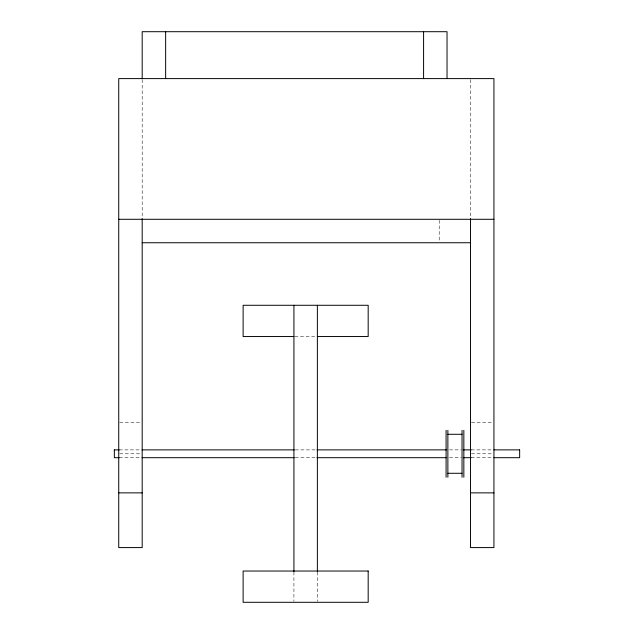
<?xml version="1.0" encoding="UTF-8"?>
<svg xmlns="http://www.w3.org/2000/svg" width="634" height="634" viewBox="0 0 634 634"><rect width="100%" height="100%" fill="white"/><g stroke="black" fill="none" stroke-linecap="round" stroke-linejoin="round"><path stroke-width="0.48" stroke-dasharray="3.17 2.38" d="M294.905 336.543L316.398 336.543M119.715 422.521L141.216 422.521M471.458 422.521L492.951 422.521M119.295 449.878L141.041 449.878M295.254 449.878L316.009 449.878M449.466 449.878L461.322 449.878M471.213 449.878L492.959 449.878M119.715 453.786L141.216 453.786M471.458 453.786L492.951 453.786M119.295 457.693L141.041 457.693M295.254 457.693L316.009 457.693M449.466 457.693L461.322 457.693M471.213 457.693L492.959 457.693M470.483 79.575L470.483 218.318M439.211 220.275L439.211 241.768M317.372 572.011L317.372 601.325M293.922 572.011L293.922 601.325M142.19 79.575L142.19 218.318"/><path stroke-width="0.95" d="M118.74 219.293L493.934 219.293M142.19 242.743L470.483 242.743M293.922 336.543L243.123 336.543L243.123 305.279L368.18 305.279L368.18 336.543L317.372 336.543M447.873 434.29L462.043 434.29M114.35 449.878L119.295 449.878M142.032 449.878L294.263 449.878M317 449.878L446.494 449.878M463.303 449.878L471.213 449.878M493.949 449.878L519.65 449.878M119.295 457.693L114.35 457.693L114.35 449.894M142.032 457.693L294.263 457.693M317 457.693L446.494 457.693M463.303 457.693L471.213 457.693M493.949 457.693L519.65 457.693L519.65 449.894M447.873 473.289L462.043 473.289M118.74 492.872L142.19 492.872M470.483 492.872L493.934 492.872M470.483 218.603L470.483 547.586L493.934 547.586L493.934 78.6L118.74 78.6L118.74 547.586L142.19 547.586L142.19 218.603M463.842 430.335L463.842 477.236M462.043 430.335L462.043 477.236M447.873 430.335L447.873 477.236M447.033 78.6L447.033 31.7L142.19 31.7L142.19 78.6M446.082 430.335L446.082 477.236M423.583 31.7L423.583 78.6M317.372 305.279L317.372 571.67M293.922 305.279L293.922 571.67M165.64 31.7L165.64 78.6M368.18 571.036L243.123 571.036L243.123 602.3L368.18 602.3L368.18 571.036"/></g></svg>
